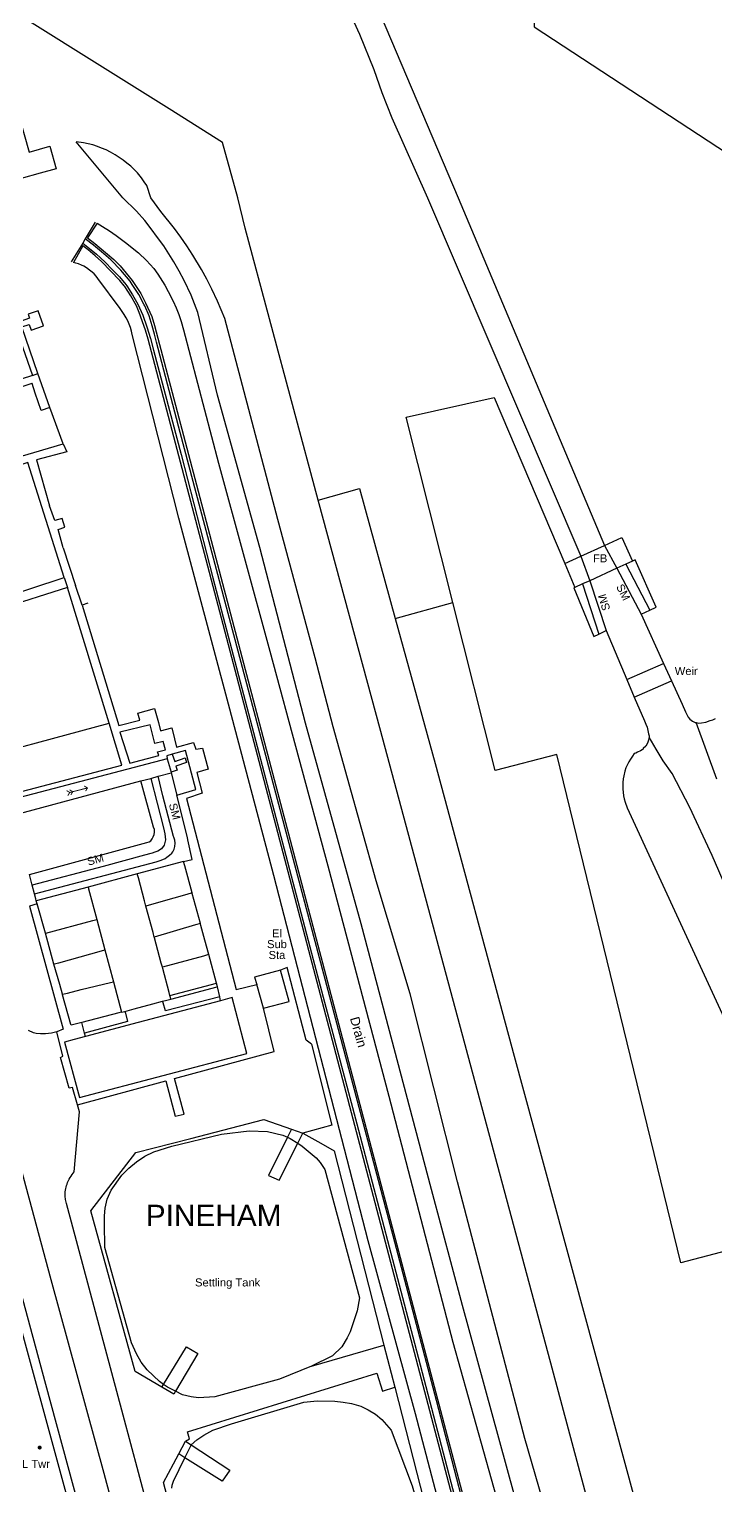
# Model space of a CAD drawing. Header units: millimetres. Extents: x 111502 to 977541, y 8702 to 1044108.
# Drawn here: x 488725.8 to 488854.7, y 240758.6 to 241031.7 of the extents above; entities that cross this region are included whole.
import ezdxf

# ---------------------------------------------------------------- set-up
doc = ezdxf.new("R2010")
doc.units = ezdxf.units.MM
doc.header["$LTSCALE"] = 0.25
doc.linetypes.add('DASHED2', pattern=[9.525, 6.35, -3.175])
doc.layers.add('E HVSS As Laid HV', color=10, linetype='Continuous')
doc.layers.add('X HVSS Site Background', color=8, linetype='Continuous')
doc.styles.add('OS Master Map$1$Standard', font='txt')

# ---------------------------------------------------------------- blocks, each defined once
blk = doc.blocks.new('OS Master Map$1$OSS9')
at = {"color": 8, "true_color": 0x707070, "const_width": 0.375, "flags": 128}
blk.add_lwpolyline([(0.188, 0), (0.181, 0.049), (0.162, 0.094), (0.133, 0.133), (0.094, 0.162), (0.049, 0.181), (0, 0.188), (-0.049, 0.181), (-0.094, 0.162), (-0.133, 0.133), (-0.162, 0.094), (-0.181, 0.049), (-0.188, 0), (-0.181, -0.049), (-0.162, -0.094), (-0.133, -0.133), (-0.094, -0.162), (-0.049, -0.181), (0, -0.188), (0.049, -0.181), (0.094, -0.162), (0.133, -0.133), (0.162, -0.094), (0.181, -0.049), (0.188, 0), (0.181, 0.049)], dxfattribs=at)
blk = doc.blocks.new('OS Master Map$1$OSS6')
at = {"color": 8, "true_color": 0x707070, "const_width": 0.174, "flags": 128}
for points in [[(0.5, 0.5), (0, 0), (0.5, -0.5)], [(0, 0), (3.438, 0)], [(3.35, 0.5), (2.85, 0), (3.35, -0.5)], [(3.938, 0.5), (3.438, 0), (3.938, -0.5)]]:
    blk.add_lwpolyline(points, dxfattribs=at)
blk = doc.blocks.new('OS MAP 060722')
at = {"layer": 'X HVSS Site Background', "flags": 128}
for points in [[(-25.18, 1909.69), (-22.78, 1904.39), (-22.78, 1904.39), (-20.08, 1897.79), (-20.08, 1897.79), (-18.58, 1893.49), (-18.58, 1893.49), (-16.68, 1888.69), (-16.68, 1888.69), (-9.98, 1873.69), (-9.98, 1873.69), (18.77, 1806.54)], [(-19.78, 1910.19), (-4.28, 1873.69), (-4.28, 1873.69), (23.22, 1808.54)], [(-30.53, 1817.04), (-44.18, 1868.04), (-44.18, 1868.04), (-45.58, 1873.69), (-45.58, 1873.69), (-48.43, 1884.09), (-48.43, 1884.09), (-58.45, 1890.37), (-58.45, 1890.37), (-98.23, 1915.29), (-98.23, 1915.29), (-147.13, 1944.99), (-147.13, 1944.99), (-223.68, 1923.49)], [(11.22, 1936.04), (10.02, 1905.79), (10.02, 1905.79), (58.97, 1873.69)], [(-90.12, 1883.04), (-91.5, 1887.96), (-91.5, 1887.96), (-86.7, 1889.31), (-86.7, 1889.31), (-84.73, 1882.28), (-84.73, 1882.28), (-80.83, 1883.37), (-80.83, 1883.37), (-79.65, 1879.18), (-79.65, 1879.18), (-82.67, 1878.33)], [(7.67, 1625.44), (-3.43, 1666.04), (-3.43, 1666.04), (-9.28, 1687.84), (-9.28, 1687.84), (-22.43, 1737.64), (-22.43, 1737.64), (-29.28, 1762.19), (-29.28, 1762.19), (-32.88, 1775.24), (-32.88, 1775.24), (-41.48, 1808.14), (-41.48, 1808.14), (-49.38, 1836.74), (-49.38, 1836.74), (-53.08, 1852.24), (-53.08, 1852.24), (-53.68, 1853.84), (-53.68, 1853.84), (-54.33, 1855.44), (-54.33, 1855.44), (-55.63, 1858.24), (-55.63, 1858.24), (-56.58, 1859.99), (-56.58, 1859.99), (-57.58, 1861.69), (-57.58, 1861.69), (-59.48, 1864.69), (-59.48, 1864.69), (-60.63, 1866.29), (-60.63, 1866.29), (-61.83, 1867.89), (-61.83, 1867.89), (-63.03, 1869.44), (-63.03, 1869.44), (-64.58, 1871.24), (-64.58, 1871.24), (-67.18, 1873.69), (-67.18, 1873.69), (-75.88, 1884.24)], [(11.57, 1629.69), (8.22, 1641.14), (8.22, 1641.14), (-4.38, 1689.24), (-4.38, 1689.24), (-13.28, 1724.49), (-13.28, 1724.49), (-19.63, 1745.69), (-19.63, 1745.69), (-27.68, 1774.54), (-27.68, 1774.54), (-31.08, 1787.49), (-31.08, 1787.49), (-38.08, 1813.39), (-38.08, 1813.39), (-48.03, 1851.09), (-48.03, 1851.09), (-49.38, 1854.34), (-49.38, 1854.34), (-50.43, 1856.59), (-50.43, 1856.59), (-51.38, 1858.44), (-51.38, 1858.44), (-52.38, 1860.29), (-52.38, 1860.29), (-54.03, 1862.99), (-54.03, 1862.99), (-55.13, 1864.69), (-55.13, 1864.69), (-56.28, 1866.34), (-56.28, 1866.34), (-57.48, 1867.94), (-57.48, 1867.94), (-60.03, 1871.14), (-60.03, 1871.14), (-61.93, 1873.69), (-61.93, 1873.69), (-62.68, 1876.04), (-62.68, 1876.04), (-63.13, 1876.74), (-63.13, 1876.74), (-63.63, 1877.44), (-63.63, 1877.44), (-64.43, 1878.39), (-64.43, 1878.39), (-65.03, 1879.04), (-65.03, 1879.04), (-65.68, 1879.64), (-65.68, 1879.64), (-66.38, 1880.24), (-66.38, 1880.24), (-67.08, 1880.79), (-67.08, 1880.79), (-68.58, 1881.79), (-68.58, 1881.79), (-69.48, 1882.29), (-69.48, 1882.29), (-70.28, 1882.69), (-70.28, 1882.69), (-71.13, 1883.04), (-71.13, 1883.04), (-71.93, 1883.34), (-71.93, 1883.34), (-72.78, 1883.64), (-72.78, 1883.64), (-73.68, 1883.84), (-73.68, 1883.84), (-74.53, 1884.04), (-74.53, 1884.04), (-75.88, 1884.24)], [(-82.67, 1878.33), (-86.2, 1877.34)], [(-72.33, 1869.14), (-74.23, 1866.04)], [(-71.98, 1868.99), (-73.78, 1866.24), (-73.78, 1866.24), (-72.38, 1865.14), (-72.38, 1865.14), (-68.83, 1862.14), (-68.83, 1862.14), (-67.68, 1860.94), (-67.68, 1860.94), (-65.38, 1858.24), (-65.38, 1858.24), (-63.78, 1855.79), (-63.78, 1855.79), (-62.88, 1854.04), (-62.88, 1854.04), (-61.73, 1851.44), (-61.73, 1851.44), (-61.23, 1849.79), (-61.23, 1849.79), (-0.88, 1621.04), (-0.88, 1621.04), (1.92, 1608.59), (1.92, 1608.59), (7.22, 1610.04)], [(-71.98, 1868.99), (-70.98, 1868.34), (-70.98, 1868.34), (-69.68, 1867.54), (-69.68, 1867.54), (-68.38, 1866.64), (-68.38, 1866.64), (-66.63, 1865.34), (-66.63, 1865.34), (-64.23, 1863.39), (-64.23, 1863.39), (-62.73, 1861.99), (-62.73, 1861.99), (-62.03, 1861.24), (-62.03, 1861.24), (-61.33, 1860.44), (-61.33, 1860.44), (-60.58, 1859.39), (-60.58, 1859.39), (-59.28, 1857.34), (-59.28, 1857.34), (-58.63, 1856.14), (-58.63, 1856.14), (-57.73, 1854.34), (-57.73, 1854.34), (-57.18, 1853.09), (-57.18, 1853.09), (-56.68, 1851.84), (-56.68, 1851.84), (-56.23, 1850.54), (-56.23, 1850.54), (-55.78, 1848.99), (-55.78, 1848.99), (-49.23, 1823.99), (-49.23, 1823.99), (-39.58, 1788.74), (-39.58, 1788.74), (-28.73, 1748.49), (-28.73, 1748.49), (-17.28, 1705.29), (-17.28, 1705.29), (-5.23, 1659.19), (-5.23, 1659.19), (3.37, 1628.44)], [(-74.68, 1865.24), (-76.83, 1861.69)], [(-74.23, 1866.04), (-74.68, 1865.24)], [(-74.68, 1865.24), (-73.38, 1864.24), (-73.38, 1864.24), (-72.08, 1863.14), (-72.08, 1863.14), (-70.53, 1861.74), (-70.53, 1861.74), (-69.08, 1860.24), (-69.08, 1860.24), (-67.78, 1858.89), (-67.78, 1858.89), (-66.58, 1857.49), (-66.58, 1857.49), (-66.38, 1857.24), (-66.38, 1857.24), (-65.33, 1855.54), (-65.33, 1855.54), (-64.33, 1853.79), (-64.33, 1853.79), (-63.43, 1851.69), (-63.43, 1851.69), (-62.68, 1849.54), (-62.68, 1849.54), (-61.98, 1847.34), (-61.98, 1847.34), (-61.43, 1845.14), (-61.43, 1845.14), (-56.23, 1825.59), (-56.23, 1825.59), (-50.28, 1802.49), (-50.28, 1802.49), (-31.48, 1730.94), (-31.48, 1730.94), (-23.28, 1700.14), (-23.28, 1700.14), (-12.43, 1658.99), (-12.43, 1658.99), (-2.43, 1620.74)], [(-3.28, 1628.74), (-8.33, 1648.24), (-8.33, 1648.24), (-16.43, 1679.14), (-16.43, 1679.14), (-26.43, 1716.89), (-26.43, 1716.89), (-56.43, 1829.74), (-56.43, 1829.74), (-60.83, 1846.64), (-60.83, 1846.64), (-61.23, 1848.14), (-61.23, 1848.14), (-61.63, 1849.69), (-61.63, 1849.69), (-62.23, 1851.59), (-62.23, 1851.59), (-63.03, 1853.44), (-63.03, 1853.44), (-63.13, 1853.64), (-63.13, 1853.64), (-64.13, 1855.59), (-64.13, 1855.59), (-65.38, 1857.49), (-65.38, 1857.49), (-65.78, 1858.09), (-65.78, 1858.09), (-67.53, 1860.14), (-67.53, 1860.14), (-69.38, 1862.09), (-69.38, 1862.09), (-71.13, 1863.59), (-71.13, 1863.59), (-72.63, 1864.84), (-72.63, 1864.84), (-74.23, 1866.04)], [(-2.83, 1620.64), (-62.38, 1847.24), (-62.38, 1847.24), (-62.93, 1848.89), (-62.93, 1848.89), (-64.08, 1852.24), (-64.08, 1852.24), (-64.58, 1853.44), (-64.58, 1853.44), (-65.68, 1855.34), (-65.68, 1855.34), (-66.78, 1857.09), (-66.78, 1857.09), (-66.88, 1857.24), (-66.88, 1857.24), (-67.73, 1858.19), (-67.73, 1858.19), (-71.18, 1861.79), (-71.18, 1861.79), (-72.33, 1862.84), (-72.33, 1862.84), (-73.63, 1863.94), (-73.63, 1863.94), (-74.68, 1864.74), (-74.68, 1864.74), (-76.43, 1861.59)], [(-5.53, 1619.99), (-12.28, 1645.79), (-12.28, 1645.79), (-21.13, 1678.19), (-21.13, 1678.19), (-38.83, 1746.69), (-38.83, 1746.69), (-47.08, 1777.84), (-47.08, 1777.84), (-56.63, 1813.69), (-56.63, 1813.69), (-65.38, 1848.09), (-65.38, 1848.09), (-65.53, 1848.74), (-65.53, 1848.74), (-65.73, 1849.39), (-65.73, 1849.39), (-66.23, 1850.64), (-66.23, 1850.64), (-66.53, 1851.24), (-66.53, 1851.24), (-66.88, 1851.84), (-66.88, 1851.84), (-67.68, 1852.94), (-67.68, 1852.94), (-71.83, 1858.59), (-71.83, 1858.59), (-72.18, 1859.04), (-72.18, 1859.04), (-72.53, 1859.44), (-72.53, 1859.44), (-72.93, 1859.79), (-72.93, 1859.79), (-73.38, 1860.14), (-73.38, 1860.14), (-73.98, 1860.59), (-73.98, 1860.59), (-74.48, 1860.89), (-74.48, 1860.89), (-74.93, 1861.09), (-74.93, 1861.09), (-75.48, 1861.34), (-75.48, 1861.34), (-75.98, 1861.49), (-75.98, 1861.49), (-76.43, 1861.59)], [(-83.07, 1840.76), (-86.1, 1849.52)], [(-86.1, 1849.52), (-84.7, 1850), (-84.7, 1850), (-84.33, 1848.93), (-84.33, 1848.93), (-82.04, 1849.72), (-82.04, 1849.72), (-83.02, 1852.54), (-83.02, 1852.54), (-84.9, 1851.89)], [(-84.9, 1851.89), (-84.65, 1851.16), (-84.65, 1851.16), (-86.21, 1850.62)], [(-89.63, 1856.34), (-84.11, 1840.42)], [(-84.11, 1840.42), (-83.07, 1840.76)], [(-80.87, 1834.4), (-83.07, 1840.76)], [(-84.11, 1840.42), (-94.77, 1836.95)], [(-80.87, 1834.4), (-82.45, 1833.87), (-82.45, 1833.87), (-82.49, 1833.86), (-82.49, 1833.86), (-83.57, 1837.11), (-83.57, 1837.11), (-84.18, 1838.93), (-84.18, 1838.93), (-84.2, 1838.93), (-84.2, 1838.93), (-94.32, 1835.55)], [(-5.28, 1797.88), (-14.03, 1832.59), (-14.03, 1832.59), (2.47, 1836.29), (2.47, 1836.29), (15.77, 1805.19)], [(-78.36, 1827.63), (-80.87, 1834.4)], [(-90.56, 1823.99), (-90.47, 1824.02), (-90.47, 1824.02), (-78.36, 1827.63)], [(-78.36, 1827.63), (-77.67, 1826.12), (-77.67, 1826.12), (-83.34, 1824.59), (-83.34, 1824.59), (-80.91, 1816)], [(-78.17, 1802.55), (-84.98, 1824.13), (-84.98, 1824.13), (-90.81, 1822.14), (-90.81, 1822.14), (-93.18, 1821.6), (-93.18, 1821.6), (-113.02, 1815.46), (-113.02, 1815.46), (-113.9, 1815.15)], [(-30.53, 1817.04), (-22.78, 1819.24), (-22.78, 1819.24), (-16.06, 1794.88)], [(-78.51, 1813.61), (-79.9, 1813.21), (-79.9, 1813.21), (-80.91, 1816)], [(63.92, 1462.84), (63.62, 1464.04), (63.62, 1464.04), (44.37, 1537.69), (44.37, 1537.69), (29.12, 1595.49), (29.12, 1595.49), (13.37, 1654.29), (13.37, 1654.29), (-18.78, 1773.69), (-18.78, 1773.69), (-30.53, 1817.04)], [(-78.04, 1811.97), (-78.51, 1813.61)], [(-78.32, 1808.08), (-79.28, 1811.55), (-79.28, 1811.55), (-78.04, 1811.97)], [(-78.32, 1808.08), (-76.02, 1801.05)], [(18.77, 1806.54), (23.22, 1808.54)], [(23.22, 1808.54), (26.42, 1810.04)], [(23.22, 1808.54), (25.52, 1804.29)], [(26.42, 1810.04), (28.42, 1805.59)], [(15.77, 1805.19), (18.77, 1806.54)], [(15.77, 1805.19), (17.62, 1800.64)], [(18.77, 1806.54), (20.42, 1801.94)], [(28.42, 1805.59), (27.17, 1805.04)], [(31.72, 1796.44), (32.87, 1796.99), (32.87, 1796.99), (28.92, 1805.84), (28.92, 1805.84), (28.42, 1805.59)], [(-91.52, 1800.76), (-90.75, 1798.44), (-90.75, 1798.44), (-78.17, 1802.55)], [(-78.17, 1802.55), (-77.56, 1800.65)], [(25.52, 1804.29), (20.42, 1801.94)], [(27.17, 1805.04), (25.52, 1804.29)], [(25.52, 1804.29), (30.07, 1795.64)], [(27.17, 1805.04), (31.72, 1796.44)], [(-77.56, 1800.65), (-90.07, 1796.66)], [(-69.7, 1775.21), (-77.56, 1800.65)], [(-74.78, 1797.38), (-76.02, 1801.05)], [(17.62, 1800.64), (17.47, 1800.59), (17.47, 1800.59), (21.22, 1791.49), (21.22, 1791.49), (22.12, 1791.89)], [(19.07, 1801.34), (17.62, 1800.64)], [(20.42, 1801.94), (19.07, 1801.34)], [(19.07, 1801.34), (22.12, 1791.89)], [(20.42, 1801.94), (23.52, 1792.59)], [(-73.73, 1797.7), (-74.78, 1797.38)], [(-74.78, 1797.38), (-67.9, 1774.77), (-67.9, 1774.77), (-63.99, 1775.77), (-63.99, 1775.77), (-64.33, 1777.12), (-64.33, 1777.12), (-61.24, 1777.99), (-61.24, 1777.99), (-60.45, 1775.33), (-60.45, 1775.33), (-60.07, 1773.82), (-60.07, 1773.82), (-57.99, 1774.34), (-57.99, 1774.34), (-57.49, 1772.32), (-57.49, 1772.32), (-57.1, 1770.76), (-57.1, 1770.76), (-53.88, 1771.59), (-53.88, 1771.59), (-53.43, 1770.34), (-53.43, 1770.34), (-52.23, 1770.54), (-52.23, 1770.54), (-51.13, 1766.59), (-51.13, 1766.59), (-53.28, 1765.99), (-53.28, 1765.99), (-52.28, 1762.09), (-52.28, 1762.09), (-55.23, 1761.14), (-55.23, 1761.14), (-45.88, 1725.29), (-45.88, 1725.29), (-42.03, 1726.24)], [(-16.06, 1794.88), (-5.28, 1797.88)], [(28.77, 1769.54), (28.42, 1769.04), (28.42, 1769.04), (28.07, 1768.49), (28.07, 1768.49), (27.77, 1767.99), (27.77, 1767.99), (27.47, 1767.39), (27.47, 1767.39), (27.22, 1766.84), (27.22, 1766.84), (27.02, 1766.24), (27.02, 1766.24), (26.82, 1765.39), (26.82, 1765.39), (26.72, 1764.79), (26.72, 1764.79), (26.62, 1764.14), (26.62, 1764.14), (26.62, 1762.89), (26.62, 1762.89), (26.67, 1762.29), (26.67, 1762.29), (26.77, 1761.64), (26.77, 1761.64), (26.87, 1761.04), (26.87, 1761.04), (27.07, 1760.44), (27.07, 1760.44), (27.47, 1759.34), (27.47, 1759.34), (53.77, 1702.29)], [(58.47, 1679.54), (37.52, 1674.09), (37.52, 1674.09), (14.27, 1769.34), (14.27, 1769.34), (2.67, 1766.34), (2.67, 1766.34), (-5.28, 1797.88)], [(-16.06, 1794.88), (-8.58, 1767.69), (-8.58, 1767.69), (6.27, 1712.84), (6.27, 1712.84), (28.77, 1630.09), (28.77, 1630.09), (55.22, 1530.14), (55.22, 1530.14), (72.62, 1464.99)], [(30.07, 1795.64), (31.72, 1796.44)], [(30.07, 1795.64), (34.27, 1786.39)], [(22.12, 1791.89), (23.52, 1792.59)], [(23.52, 1792.59), (27.37, 1783.44)], [(27.37, 1783.44), (34.27, 1786.39)], [(34.27, 1786.39), (35.77, 1783.19)], [(27.37, 1783.44), (28.77, 1780.09)], [(28.77, 1780.09), (35.77, 1783.19)], [(35.77, 1783.19), (37.77, 1778.79), (37.77, 1778.79), (38.37, 1777.39), (38.37, 1777.39), (38.62, 1776.84), (38.62, 1776.84), (38.87, 1776.39), (38.87, 1776.39), (39.17, 1775.99), (39.17, 1775.99), (39.67, 1775.64), (39.67, 1775.64), (40.22, 1775.39), (40.22, 1775.39), (40.37, 1775.34)], [(28.77, 1780.09), (30.67, 1775.69), (30.67, 1775.69), (30.92, 1775.04), (30.92, 1775.04), (31.17, 1774.49), (31.17, 1774.49), (31.32, 1773.89), (31.32, 1773.89), (31.47, 1773.24), (31.47, 1773.24), (31.57, 1772.89), (31.57, 1772.89), (31.57, 1772.59)], [(-99.38, 1767.23), (-69.7, 1775.21)], [(-92.38, 1760.79), (-67.32, 1767.37), (-67.32, 1767.37), (-69.7, 1775.21)], [(40.37, 1775.34), (40.82, 1775.24), (40.82, 1775.24), (41.37, 1775.29), (41.37, 1775.29), (42.22, 1775.44), (42.22, 1775.44), (43.02, 1775.74), (43.02, 1775.74), (43.52, 1775.89), (43.52, 1775.89), (44.02, 1776.09)], [(44.27, 1764.74), (40.37, 1775.34)], [(-59.17, 1770.22), (-59.56, 1771.8), (-59.56, 1771.8), (-61.14, 1771.41), (-61.14, 1771.41), (-62.02, 1774.94), (-62.02, 1774.94), (-67.69, 1773.52), (-67.69, 1773.52), (-65.86, 1767.75), (-65.86, 1767.75), (-60.38, 1769.19), (-60.38, 1769.19), (-60.63, 1769.84), (-60.63, 1769.84), (-59.17, 1770.22)], [(31.57, 1772.59), (31.47, 1772.04), (31.47, 1772.04), (31.27, 1771.49), (31.27, 1771.49), (30.92, 1770.94), (30.92, 1770.94), (30.47, 1770.49), (30.47, 1770.49), (30.42, 1770.39), (30.42, 1770.39), (29.92, 1770.04), (29.92, 1770.04), (29.37, 1769.79), (29.37, 1769.79), (29.07, 1769.64), (29.07, 1769.64), (28.77, 1769.54)], [(52.87, 1728.54), (43.37, 1750.44), (43.37, 1750.44), (39.22, 1759.44), (39.22, 1759.44), (35.87, 1765.79), (35.87, 1765.79), (34.22, 1768.19), (34.22, 1768.19), (32.87, 1770.34), (32.87, 1770.34), (31.57, 1772.59)], [(-57.03, 1761.74), (-53.43, 1762.79), (-53.43, 1762.79), (-55.38, 1770.14), (-55.38, 1770.14), (-57.88, 1769.44)], [(-58.83, 1768.54), (-91.53, 1759.99)], [(-57.88, 1769.44), (-58.93, 1769.14), (-58.93, 1769.14), (-58.83, 1768.54)], [(-58.83, 1768.54), (-58.1, 1766.02)], [(-57.88, 1769.44), (-57.41, 1768.07), (-57.41, 1768.07), (-55.48, 1768.73), (-55.48, 1768.73), (-55.19, 1767.89), (-55.19, 1767.89), (-57.21, 1767.2), (-57.21, 1767.2), (-56.94, 1766.42), (-56.94, 1766.42), (-58.08, 1766.03), (-58.08, 1766.03), (-58.1, 1766.02)], [(-95.4, 1755.92), (-63.78, 1764.44)], [(-84.13, 1744.84), (-84.63, 1746.84), (-84.63, 1746.84), (-62.63, 1752.89), (-62.63, 1752.89), (-62.23, 1752.99), (-62.23, 1752.99), (-61.88, 1753.19), (-61.88, 1753.19), (-61.63, 1753.54), (-61.63, 1753.54), (-61.48, 1753.94), (-61.48, 1753.94), (-61.28, 1754.34), (-61.28, 1754.34), (-61.23, 1754.79), (-61.23, 1754.79), (-61.23, 1755.29), (-61.23, 1755.29), (-61.38, 1755.74), (-61.38, 1755.74), (-63.78, 1764.44)], [(-61.93, 1764.89), (-59.53, 1755.59), (-59.53, 1755.59), (-59.28, 1754.49), (-59.28, 1754.49), (-59.13, 1753.39), (-59.13, 1753.39), (-59.38, 1752.39), (-59.38, 1752.39), (-59.93, 1751.69), (-59.93, 1751.69), (-60.58, 1751.24), (-60.58, 1751.24), (-61.18, 1751.04), (-61.18, 1751.04), (-61.63, 1750.84), (-61.63, 1750.84), (-61.93, 1750.79), (-61.93, 1750.79), (-63.08, 1750.49), (-63.08, 1750.49), (-70.83, 1748.34), (-70.83, 1748.34), (-84.13, 1744.84)], [(-83.73, 1743.24), (-60.88, 1749.24), (-60.88, 1749.24), (-59.98, 1749.54), (-59.98, 1749.54), (-59.23, 1749.89), (-59.23, 1749.89), (-58.93, 1750.09), (-58.93, 1750.09), (-58.43, 1750.49), (-58.43, 1750.49), (-57.98, 1750.89), (-57.98, 1750.89), (-57.78, 1751.14), (-57.78, 1751.14), (-57.53, 1751.64), (-57.53, 1751.64), (-57.38, 1752.14), (-57.38, 1752.14), (-57.33, 1752.74), (-57.33, 1752.74), (-57.43, 1753.29), (-57.43, 1753.29), (-57.58, 1753.84), (-57.58, 1753.84), (-57.63, 1753.99), (-57.63, 1753.99), (-59.63, 1761.59), (-59.63, 1761.59), (-60.53, 1765.29)], [(-63.78, 1764.44), (-61.93, 1764.89)], [(-61.93, 1764.89), (-60.53, 1765.29)], [(-60.53, 1765.29), (-58.08, 1765.94)], [(-58.1, 1766.02), (-58.08, 1765.94)], [(-58.08, 1765.94), (-57.03, 1761.74)], [(-55.76, 1749.33), (-54.12, 1749.68), (-54.12, 1749.68), (-54.93, 1753.34), (-54.93, 1753.34), (-55.03, 1753.79), (-55.03, 1753.79), (-57.03, 1761.74)], [(-79.53, 1717.39), (-79.54, 1717.39), (-79.54, 1717.39), (-80.53, 1717.14), (-80.53, 1717.14), (-81.63, 1716.99), (-81.63, 1716.99), (-82.58, 1716.99), (-82.58, 1716.99), (-83.38, 1717.04), (-83.38, 1717.04), (-83.93, 1717.19), (-83.93, 1717.19), (-84.83, 1717.64)], [(-55.76, 1749.33), (-64.44, 1746.99)], [(-54.16, 1743.4), (-55.54, 1748.5), (-55.54, 1748.5), (-55.76, 1749.33)], [(-64.44, 1746.99), (-73.67, 1744.52)], [(-62.81, 1740.92), (-62.82, 1740.96), (-62.82, 1740.96), (-63.09, 1741.96), (-63.09, 1741.96), (-64.23, 1746.25), (-64.23, 1746.25), (-64.44, 1746.99)], [(-83.73, 1743.24), (-84.13, 1744.84)], [(-83.38, 1741.95), (-83.48, 1742.29), (-83.48, 1742.29), (-83.73, 1743.24)], [(-73.67, 1744.52), (-83.38, 1741.95)], [(-73.67, 1744.52), (-73.58, 1744.16), (-73.58, 1744.16), (-72.04, 1738.43)], [(-54.16, 1743.4), (-55.14, 1743.12), (-55.14, 1743.12), (-60.01, 1741.72), (-60.01, 1741.72), (-62.81, 1740.92)], [(-52.61, 1737.67), (-54.13, 1743.31), (-54.13, 1743.31), (-54.16, 1743.4)], [(-83.21, 1741.34), (-84.68, 1740.94), (-84.68, 1740.94), (-78.32, 1717.85), (-78.32, 1717.85), (-79.51, 1717.4), (-79.51, 1717.4), (-79.53, 1717.39)], [(-83.21, 1741.34), (-83.38, 1741.95)], [(-81.67, 1735.84), (-83.21, 1741.34)], [(-61.25, 1735.11), (-61.48, 1735.97), (-61.48, 1735.97), (-62.81, 1740.92)], [(-81.67, 1735.84), (-81.57, 1735.87), (-81.57, 1735.87), (-72.75, 1738.24), (-72.75, 1738.24), (-72.04, 1738.43)], [(-72.04, 1738.43), (-70.52, 1732.74)], [(-52.61, 1737.67), (-53.53, 1737.4), (-53.53, 1737.4), (-61.25, 1735.11)], [(-51.03, 1731.85), (-51.76, 1734.55), (-51.76, 1734.55), (-52.5, 1737.29), (-52.5, 1737.29), (-52.61, 1737.67)], [(-80.07, 1730.08), (-81.67, 1735.84)], [(-59.74, 1729.48), (-59.94, 1730.22), (-59.94, 1730.22), (-61.21, 1734.97), (-61.21, 1734.97), (-61.25, 1735.11)], [(-80.07, 1730.08), (-80.02, 1730.09), (-80.02, 1730.09), (-79.16, 1730.33), (-79.16, 1730.33), (-71.14, 1732.57), (-71.14, 1732.57), (-70.52, 1732.74)], [(-70.52, 1732.74), (-68.91, 1726.76)], [(-51.03, 1731.85), (-51.06, 1731.84), (-51.06, 1731.84), (-52.02, 1731.58), (-52.02, 1731.58), (-59.74, 1729.48)], [(-49.59, 1726.52), (-51.03, 1731.85)], [(-78.48, 1724.42), (-78.99, 1726.23), (-78.99, 1726.23), (-80.07, 1730.08)], [(-58.32, 1724.18), (-58.47, 1724.72), (-58.47, 1724.72), (-59.68, 1729.23), (-59.68, 1729.23), (-59.74, 1729.48)], [(-37.58, 1728.94), (-42.43, 1727.64), (-42.43, 1727.64), (-42.03, 1726.24)], [(-40.78, 1721.79), (-35.98, 1723.04), (-35.98, 1723.04), (-37.58, 1728.94)], [(-31.75, 1715.09), (-32.78, 1715.83), (-32.78, 1715.83), (-36.32, 1729.42), (-36.32, 1729.42), (-37.58, 1728.94)], [(-78.48, 1724.42), (-77.54, 1724.65), (-77.54, 1724.65), (-74.98, 1725.28), (-74.98, 1725.28), (-69.49, 1726.62), (-69.49, 1726.62), (-68.91, 1726.76)], [(-68.91, 1726.76), (-67.38, 1721.04)], [(-58.32, 1724.18), (-49.59, 1726.52)], [(-49.4, 1725.83), (-49.59, 1726.52)], [(-40.78, 1721.79), (-42.03, 1726.24)], [(-74.83, 1719.12), (-76.86, 1718.6), (-76.86, 1718.6), (-76.91, 1718.77), (-76.91, 1718.77), (-78.45, 1724.3), (-78.45, 1724.3), (-78.48, 1724.42)], [(-74.17, 1716.5), (-76.28, 1715.94), (-76.28, 1715.94), (-78.08, 1715.44), (-78.08, 1715.44), (-75.28, 1705.04), (-75.28, 1705.04), (-43.88, 1713.34), (-43.88, 1713.34), (-46.63, 1723.79), (-46.63, 1723.79), (-48.83, 1723.19)], [(-48.83, 1723.19), (-60.73, 1720.04), (-60.73, 1720.04), (-64.28, 1719.09), (-64.28, 1719.09), (-74.17, 1716.5)], [(-48.98, 1723.94), (-59.18, 1721.29), (-59.18, 1721.29), (-59.61, 1722.8), (-59.61, 1722.8), (-59.7, 1723.1)], [(-59.7, 1723.1), (-58.88, 1723.32), (-58.88, 1723.32), (-58.15, 1723.52)], [(-58.15, 1723.52), (-58.23, 1723.83), (-58.23, 1723.83), (-58.32, 1724.18)], [(-58.15, 1723.52), (-49.46, 1725.81), (-49.46, 1725.81), (-49.4, 1725.83)], [(-48.98, 1723.94), (-49.4, 1725.83)], [(-48.83, 1723.19), (-48.98, 1723.94)], [(-75.63, 1703.69), (-59.11, 1708.17), (-59.11, 1708.17), (-57.33, 1701.55), (-57.33, 1701.55), (-55.65, 1701.93), (-55.65, 1701.93), (-57.47, 1708.62), (-57.47, 1708.62), (-38.78, 1713.69), (-38.78, 1713.69), (-40.78, 1721.79)], [(-67.38, 1721.04), (-67.88, 1720.91), (-67.88, 1720.91), (-74.83, 1719.12)], [(-66.75, 1721.21), (-66.66, 1720.85), (-66.66, 1720.85), (-66.28, 1719.29), (-66.28, 1719.29), (-74.33, 1717.15)], [(-67.38, 1721.04), (-66.75, 1721.21)], [(-66.75, 1721.21), (-65, 1721.68), (-65, 1721.68), (-61.5, 1722.62), (-61.5, 1722.62), (-59.7, 1723.1)], [(-74.33, 1717.15), (-74.83, 1719.12)], [(-75.63, 1703.69), (-76.58, 1706.94), (-76.58, 1706.94), (-77.23, 1706.84), (-77.23, 1706.84), (-78.83, 1712.59), (-78.83, 1712.59), (-78.38, 1712.79), (-78.38, 1712.79), (-79.53, 1717.39)], [(-74.17, 1716.5), (-74.33, 1717.15)], [(-31.75, 1715.09), (-27.97, 1699.87)], [(-88.93, 1701.54), (-80.68, 1670.94), (-80.68, 1670.94), (-70.73, 1634.64), (-70.73, 1634.64), (-64.78, 1612.44), (-64.78, 1612.44), (-64.28, 1610.64), (-64.28, 1610.64), (-63.03, 1606.04), (-63.03, 1606.04), (-61.98, 1602.39), (-61.98, 1602.39), (-61.78, 1601.74), (-61.78, 1601.74), (-61.68, 1600.34), (-61.68, 1600.34), (-61.58, 1598.79), (-61.58, 1598.79), (-61.58, 1597.69), (-61.58, 1597.69), (-61.68, 1597.09), (-61.68, 1597.09), (-61.93, 1596.44)], [(-56.44, 1605.77), (-64.2, 1634.74), (-64.2, 1634.74), (-67.1, 1645.53), (-67.1, 1645.53), (-77.73, 1685.21), (-77.73, 1685.21), (-77.8, 1685.44), (-77.8, 1685.44), (-77.85, 1685.68), (-77.85, 1685.68), (-77.9, 1685.92), (-77.9, 1685.92), (-77.93, 1686.15), (-77.93, 1686.15), (-77.96, 1686.39), (-77.96, 1686.39), (-77.97, 1686.63), (-77.97, 1686.63), (-77.98, 1686.87), (-77.98, 1686.87), (-77.97, 1687.12), (-77.97, 1687.12), (-77.96, 1687.36), (-77.96, 1687.36), (-77.92, 1687.7), (-77.92, 1687.7), (-77.87, 1687.99), (-77.87, 1687.99), (-77.8, 1688.28), (-77.8, 1688.28), (-77.72, 1688.56), (-77.72, 1688.56), (-77.62, 1688.84), (-77.62, 1688.84), (-77.51, 1689.12), (-77.51, 1689.12), (-77.4, 1689.39), (-77.4, 1689.39), (-77.21, 1689.76), (-77.21, 1689.76), (-77.05, 1690.06), (-77.05, 1690.06), (-76.87, 1690.34), (-76.87, 1690.34), (-76.67, 1690.62), (-76.67, 1690.62), (-76.47, 1690.89), (-76.47, 1690.89), (-76.25, 1691.15), (-76.25, 1691.15), (-75.28, 1702.39), (-75.28, 1702.39), (-75.63, 1703.69)], [(-59.81, 1650.75), (-64.81, 1653.67), (-64.81, 1653.67), (-73.14, 1683.79), (-73.14, 1683.79), (-64.7, 1694.74), (-64.7, 1694.74), (-54.42, 1697.39), (-54.42, 1697.39), (-40.71, 1700.91), (-40.71, 1700.91), (-35.49, 1699.12)], [(-59.5, 1651.27), (-60.28, 1651.82), (-60.28, 1651.82), (-62.59, 1654), (-62.59, 1654), (-63.69, 1655.45), (-63.69, 1655.45), (-64.62, 1657.02), (-64.62, 1657.02), (-65.51, 1659.09), (-65.51, 1659.09), (-70.55, 1676.94), (-70.55, 1676.94), (-70.62, 1681.41), (-70.62, 1681.41), (-70.57, 1682.87), (-70.57, 1682.87), (-70.47, 1684.31), (-70.47, 1684.31), (-70.12, 1686.01), (-70.12, 1686.01), (-69.36, 1687.72), (-69.36, 1687.72), (-67.35, 1690.49), (-67.35, 1690.49), (-66.04, 1691.84), (-66.04, 1691.84), (-64.58, 1693.03), (-64.58, 1693.03), (-63, 1694.04), (-63, 1694.04), (-61.31, 1694.88), (-61.31, 1694.88), (-57.95, 1695.91), (-57.95, 1695.91), (-48.65, 1698.16), (-48.65, 1698.16), (-43.46, 1698.79), (-43.46, 1698.79), (-39.99, 1698.69), (-39.99, 1698.69), (-37.16, 1698.02), (-37.16, 1698.02), (-36.25, 1697.62)], [(-35.49, 1699.12), (-36.25, 1697.62)], [(-35.49, 1699.12), (-33.41, 1698.39)], [(-27.97, 1699.87), (-33.41, 1698.39)], [(-36.25, 1697.62), (-39.86, 1690.44), (-39.86, 1690.44), (-37.81, 1689.54), (-37.81, 1689.54), (-34.36, 1696.48)], [(-36.25, 1697.62), (-35.75, 1697.4), (-35.75, 1697.4), (-34.36, 1696.48)], [(-34.36, 1696.48), (-33.41, 1698.39)], [(-34.36, 1696.48), (-33.54, 1695.94), (-33.54, 1695.94), (-30.91, 1693.72), (-30.91, 1693.72), (-30.12, 1692.87), (-30.12, 1692.87), (-29.27, 1691.59), (-29.27, 1691.59), (-22.75, 1667.48), (-22.75, 1667.48), (-23.23, 1665.1), (-23.23, 1665.1), (-24.53, 1661.15), (-24.53, 1661.15), (-25.06, 1659.99), (-25.06, 1659.99), (-26.08, 1658.3), (-26.08, 1658.3), (-27.83, 1656.63), (-27.83, 1656.63), (-31.75, 1654.68)], [(-33.41, 1698.39), (-30.04, 1696.47), (-30.04, 1696.47), (-27.49, 1695.04), (-27.49, 1695.04), (-18.17, 1658.64)], [(-81.63, 1593.24), (-74.73, 1595.19), (-74.73, 1595.19), (-69.03, 1604.94), (-69.03, 1604.94), (-81.58, 1651.29), (-81.58, 1651.29), (-86.33, 1668.89), (-86.33, 1668.89), (-88.93, 1678.29), (-88.93, 1678.29), (-88.43, 1679.84), (-88.43, 1679.84), (-89.38, 1683.04)], [(-86.38, 1662.29), (-79.13, 1635.79), (-79.13, 1635.79), (-70.88, 1605.44), (-70.88, 1605.44), (-75.93, 1596.49), (-75.93, 1596.49), (-81.63, 1595.04), (-81.63, 1595.04), (-81.98, 1596.24)], [(-59.5, 1651.27), (-55.24, 1658.32), (-55.24, 1658.32), (-53.07, 1657.07), (-53.07, 1657.07), (-57.27, 1649.99)], [(-31.75, 1654.68), (-18.17, 1658.64)], [(-18.17, 1658.64), (-16.15, 1650.76)], [(-31.75, 1654.68), (-37.78, 1652.25), (-37.78, 1652.25), (-49.87, 1648.95), (-49.87, 1648.95), (-52.95, 1648.76), (-52.95, 1648.76), (-54.35, 1648.92), (-54.35, 1648.92), (-55.97, 1649.32), (-55.97, 1649.32), (-57.27, 1649.99)], [(-55.4, 1640.63), (-54.64, 1641.06), (-54.64, 1641.06), (-55.05, 1642.36), (-55.05, 1642.36), (-19.51, 1653.4), (-19.51, 1653.4), (-18.46, 1650.04), (-18.46, 1650.04), (-16.15, 1650.76)], [(-59.81, 1650.75), (-59.5, 1651.27)], [(-57.59, 1649.45), (-59.81, 1650.75)], [(-57.27, 1649.99), (-58.79, 1650.77), (-58.79, 1650.77), (-59.5, 1651.27)], [(-57.27, 1649.99), (-57.59, 1649.45)], [(-16.15, 1650.76), (-7.28, 1616.09), (-7.28, 1616.09), (-10.12, 1610.86)], [(-54.31, 1639.92), (-53.25, 1640.88), (-53.25, 1640.88), (-51.97, 1641.79), (-51.97, 1641.79), (-50.25, 1642.68), (-50.25, 1642.68), (-46.8, 1643.88), (-46.8, 1643.88), (-33.18, 1647.93), (-33.18, 1647.93), (-30.71, 1648.18), (-30.71, 1648.18), (-27.41, 1648.12), (-27.41, 1648.12), (-25.84, 1647.97), (-25.84, 1647.97), (-24.28, 1647.72), (-24.28, 1647.72), (-22.54, 1647.21), (-22.54, 1647.21), (-21.12, 1646.53), (-21.12, 1646.53), (-19.79, 1645.68), (-19.79, 1645.68), (-18.57, 1644.68), (-18.57, 1644.68), (-16.84, 1642.68), (-16.84, 1642.68), (-12.9, 1632.28), (-12.9, 1632.28), (-9.95, 1621.84)], [(-56.66, 1638.26), (-55.4, 1640.63)], [(-55.51, 1637.53), (-54.35, 1639.88), (-54.35, 1639.88), (-54.31, 1639.92)], [(-54.31, 1639.92), (-47.08, 1635.18), (-47.08, 1635.18), (-48.53, 1633.13), (-48.53, 1633.13), (-55.51, 1637.53)], [(-55.4, 1640.63), (-54.31, 1639.92)], [(-40.27, 1596.94), (-51.59, 1602.76), (-51.59, 1602.76), (-51.84, 1603.72), (-51.84, 1603.72), (-59.51, 1632.88), (-59.51, 1632.88), (-57.64, 1636.41), (-57.64, 1636.41), (-56.66, 1638.26)], [(-57.97, 1631.8), (-57.92, 1632.4), (-57.92, 1632.4), (-57.67, 1633.13), (-57.67, 1633.13), (-55.51, 1637.53)], [(-55.51, 1637.53), (-56.66, 1638.26)]]:
    blk.add_lwpolyline(points, dxfattribs=at)
at = {"layer": 'X HVSS Site Background', "rotation": 194.2999999999999}
blk.add_blockref('OS Master Map$1$OSS6', (-73.78, 1763.09), dxfattribs=at)
at = {"layer": 'X HVSS Site Background'}
blk.add_blockref('OS Master Map$1$OSS9', (-82.75, 1639.44), dxfattribs=at)
at = {"layer": 'X HVSS Site Background', "style": 'OS Master Map$1$Standard'}
for s, insert, char_height, attachment_point in [('{\\farial|b0|i0|c0|p34;FB}', (22.38, 1806.14), 1.5, 5), ('{\\farial|b0|i0|c0|p34;Weir}', (36.37, 1784.24), 1.5, 7), ('{\\farial|b0|i0|c0|p34;Sub}', (-38.24, 1733.8), 1.5, 5), ('{\\farial|b0|i0|c0|p34;El}', (-38.24, 1735.08), 1.5, 8), ('{\\farial|b0|i0|c0|p34;Sta}', (-38.24, 1732.53), 1.5, 2), ('{\\farial|b0|i0|c0|p34;PINEHAM}', (-62.85, 1680.95), 4, 7), ('{\\farial|b0|i0|c0|p34;Settling Tank}', (-53.61, 1669.19), 1.5, 7), ('{\\farial|b0|i0|c0|p34;L Twr}', (-86.07, 1635.62), 1.5, 7)]:
    blk.add_mtext(s, dxfattribs=dict(at, insert=insert, char_height=char_height, attachment_point=attachment_point))
for s, insert, char_height, attachment_point, rotation in [('{\\farial|b0|i0|c0|p34;SM}', (27.37, 1800.12), 1.5, 2, 297), ('{\\farial|b0|i0|c0|p34;SM}', (22.4, 1797.65), 1.5, 2, 107.1), ('{\\farial|b0|i0|c0|p34;SM}', (-58.16, 1758.51), 1.5, 8, 284.4), ('{\\farial|b0|i0|c0|p34;SM}', (-73.81, 1749.22), 1.5, 4, 15.8), ('{\\farial|b0|i0|c0|p34;Drain}', (-23.81, 1717.1), 1.75, 8, 285.6)]:
    blk.add_mtext(s, dxfattribs=dict(at, insert=insert, char_height=char_height, attachment_point=attachment_point, rotation=rotation))

msp = doc.modelspace()

# ---------------------------------------------------------------- linework, layer by layer
at = {"lineweight": 0}
msp.add_circle((488727.82, 239008.33), 11388.42, dxfattribs=at)

# ---------------------------------------------------------------- block references
at = {"layer": 'E HVSS As Laid HV', "linetype": 'DASHED2', "lineweight": 0}
msp.add_blockref('OS MAP 060722', (488810.58, 239126.31), dxfattribs=at)
at = {"layer": 'X HVSS Site Background', "lineweight": 0, "rotation": 194.2999999999999}
msp.add_blockref('OS Master Map$1$OSS6', (488736.8, 240889.4), dxfattribs=at)
at = {"layer": 'X HVSS Site Background', "lineweight": 0}
msp.add_blockref('OS Master Map$1$OSS9', (488727.83, 240765.75), dxfattribs=at)

doc.saveas('drawing.dxf')
